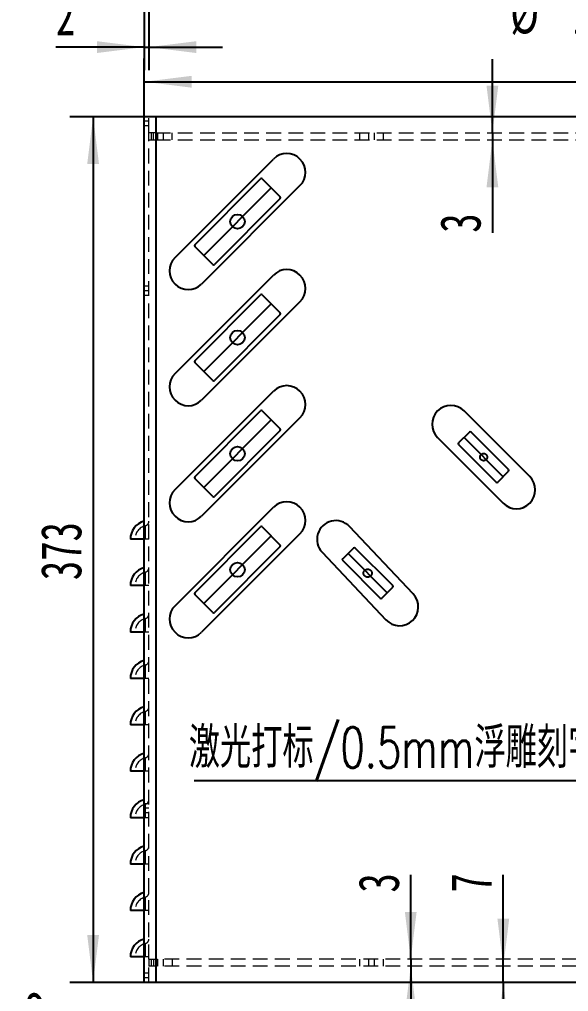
# Model space of a CAD drawing. Header units: millimetres. Extents: x 0 to 210, y 0 to 297.
# Drawn here: x 113.2 to 160.6, y 166.3 to 250.1 of the extents above; entities that cross this region are included whole.
import ezdxf

# ---------------------------------------------------------------- set-up
doc = ezdxf.new("R2010")
doc.units = ezdxf.units.MM
doc.linetypes.add('CENTERX2', pattern=[20.32, 12.7, -2.54, 2.54, -2.54])
doc.linetypes.add('HIDDEN', pattern=[1.905, 1.27, -0.635])
doc.layers.add('图纸格式', color=7, linetype='Continuous')
doc.styles.add('SLDTEXTSTYLE0', font='TXT', dxfattribs={"width": 0.7, "bigfont": 'bigfont'})
doc.styles.add('SLDTEXTSTYLE5', font='TXT', dxfattribs={"width": 0.7})
doc.styles.add('SLDTEXTSTYLE7', font='TXT', dxfattribs={"width": 0.616667})
doc.dimstyles.new('SLDDIMSTYLE0', dxfattribs={"dimtxt": 3.5, "dimasz": 4.08, "dimexe": 0, "dimexo": 0.0625, "dimgap": 0.875, "dimtad": 2, "dimlfac": 5, "dimrnd": 1e-09, "dimzin": 12, "dimdsep": 46, "dimtxsty": 'SLDTEXTSTYLE5', "dimsah": 1, "dimcen": 0.09, "dimadec": 0, "dimazin": 3, "dimtfac": 1, "dimtofl": 0, "dimtmove": 0, "dimatfit": 3, "dimfxl": 0, "dimfrac": 2, "dimtolj": 1, "dimtzin": 12, "dimarcsym": 0})
doc.dimstyles.new('SLDDIMSTYLE1', dxfattribs={"dimtxt": 3.5, "dimasz": 4.08, "dimexe": 0, "dimexo": 0.0625, "dimgap": 0.875, "dimtad": 2, "dimlfac": 5, "dimrnd": 1e-09, "dimzin": 12, "dimdsep": 46, "dimtxsty": 'SLDTEXTSTYLE5', "dimsah": 1, "dimcen": 0.09, "dimadec": 0, "dimazin": 3, "dimtfac": 1, "dimtmove": 0, "dimatfit": 0, "dimfxl": 0, "dimfrac": 2, "dimtolj": 1, "dimtzin": 12, "dimarcsym": 0})
doc.dimstyles.new('SLDDIMSTYLE3', dxfattribs={"dimtxt": 3.5, "dimasz": 4.08, "dimexe": 0, "dimexo": 0.0625, "dimgap": 0.875, "dimtad": 0, "dimtih": 1, "dimtoh": 1, "dimdec": 6, "dimlfac": 5, "dimrnd": 1e-09, "dimzin": 12, "dimdsep": 46, "dimtxsty": 'SLDTEXTSTYLE5', "dimblk1": 'NONE', "dimsah": 1, "dimcen": 0, "dimadec": 0, "dimazin": 3, "dimtfac": 1, "dimtmove": 0, "dimatfit": 3, "dimldrblk": 'NONE', "dimfxl": 0, "dimfrac": 2, "dimtolj": 1, "dimtzin": 12, "dimarcsym": 0})
doc.dimstyles.new('SLDDIMSTYLE8', dxfattribs={"dimtxt": 3.5, "dimasz": 4.08, "dimexe": 0, "dimexo": 0.0625, "dimgap": 0.875, "dimtad": 2, "dimlfac": 5, "dimrnd": 1e-09, "dimzin": 12, "dimdsep": 46, "dimtxsty": 'SLDTEXTSTYLE5', "dimsah": 1, "dimcen": 0, "dimadec": 0, "dimazin": 3, "dimtfac": 1, "dimtofl": 0, "dimtmove": 0, "dimatfit": 3, "dimfxl": 0, "dimfrac": 2, "dimtolj": 1, "dimtzin": 12, "dimarcsym": 0})

# ---------------------------------------------------------------- blocks, each defined once
blk = doc.blocks.new('_D')
at = {"layer": '图纸格式'}
for p, q in [((123.975, 241.691), (123.975, 246.7)), ((196.575, 241.691), (196.575, 246.7)), ((123.975, 244.7), (196.575, 244.7))]:
    blk.add_line(p, q, dxfattribs=at)
for points in [[(123.975, 244.7), (128.055, 244.192), (128.055, 245.208)], [(196.575, 244.7), (192.495, 245.208), (192.495, 244.192)]]:
    blk.add_solid(points, dxfattribs=at)
at = {"layer": '图纸格式', "insert": (162.907, 249.211), "char_height": 3.5, "attachment_point": 1, "style": 'SLDTEXTSTYLE5'}
blk.add_mtext('363', dxfattribs=at)
blk = doc.blocks.new('_D_1')
at = {"layer": '图纸格式'}
for p, q in [((123.975, 241.691), (117.564, 241.691)), ((119.564, 241.691), (119.564, 167.091)), ((123.975, 167.091), (117.564, 167.091))]:
    blk.add_line(p, q, dxfattribs=at)
for points in [[(119.564, 241.691), (119.056, 237.611), (120.072, 237.611)], [(119.564, 167.091), (120.072, 171.171), (119.056, 171.171)]]:
    blk.add_solid(points, dxfattribs=at)
at = {"layer": '图纸格式', "insert": (115.052, 201.752), "char_height": 3.5, "attachment_point": 1, "rotation": 90, "style": 'SLDTEXTSTYLE5'}
blk.add_mtext('373', dxfattribs=at)
blk = doc.blocks.new('_D_3')
at = {"layer": '图纸格式'}
for p, q in [((153.998, 240.291), (153.998, 246.641)), ((153.998, 240.291), (153.998, 239.691)), ((153.998, 239.691), (153.998, 231.691))]:
    blk.add_line(p, q, dxfattribs=at)
for points in [[(153.998, 240.291), (154.506, 244.371), (153.49, 244.371)], [(153.998, 239.691), (153.49, 235.611), (154.506, 235.611)]]:
    blk.add_solid(points, dxfattribs=at)
at = {"layer": '图纸格式', "insert": (149.486, 231.691), "char_height": 3.5, "attachment_point": 1, "rotation": 90, "style": 'SLDTEXTSTYLE5'}
blk.add_mtext('3', dxfattribs=at)
blk = doc.blocks.new('_D_4')
at = {"layer": '图纸格式'}
for p, q in [((154.94, 168.491), (154.94, 176.363)), ((154.94, 167.091), (154.94, 168.491)), ((154.94, 167.091), (154.94, 160.741))]:
    blk.add_line(p, q, dxfattribs=at)
for points in [[(154.94, 168.491), (155.448, 172.571), (154.432, 172.571)], [(154.94, 167.091), (154.432, 163.011), (155.448, 163.011)]]:
    blk.add_solid(points, dxfattribs=at)
at = {"layer": '图纸格式', "insert": (150.428, 174.832), "char_height": 3.5, "attachment_point": 1, "rotation": 90, "style": 'SLDTEXTSTYLE5'}
blk.add_mtext('7', dxfattribs=at)
blk = doc.blocks.new('_D_5')
at = {"layer": '图纸格式'}
for p, q in [((146.957, 169.091), (146.957, 176.366)), ((146.957, 169.091), (146.957, 168.491)), ((146.957, 168.491), (146.957, 162.141))]:
    blk.add_line(p, q, dxfattribs=at)
for points in [[(146.957, 169.091), (147.465, 173.171), (146.449, 173.171)], [(146.957, 168.491), (146.449, 164.411), (147.465, 164.411)]]:
    blk.add_solid(points, dxfattribs=at)
at = {"layer": '图纸格式', "insert": (142.446, 174.83), "char_height": 3.5, "attachment_point": 1, "rotation": 90, "style": 'SLDTEXTSTYLE5'}
blk.add_mtext('3', dxfattribs=at)
blk = doc.blocks.new('SW_NOTE_0_1')
at = {"layer": '图纸格式', "color": 0}
blk.add_line((-34.454, 0), (0, 0), dxfattribs=at)
at = {"layer": '图纸格式', "color": 0, "insert": (-34.926, 4.596), "char_height": 3.5, "attachment_point": 1, "style": 'SLDTEXTSTYLE0'}
blk.add_mtext('激光打标/0.5mm浮雕刻字', dxfattribs=at)
blk = doc.blocks.new('_D_7')
at = {"layer": '图纸格式'}
for p, q in [((123.975, 251.319), (123.975, 245.686)), ((124.375, 251.319), (124.375, 245.686)), ((123.975, 247.686), (116.35, 247.686)), ((123.975, 247.686), (124.375, 247.686)), ((124.375, 247.686), (130.725, 247.686))]:
    blk.add_line(p, q, dxfattribs=at)
for points in [[(123.975, 247.686), (119.895, 248.194), (119.895, 247.178)], [(124.375, 247.686), (128.455, 247.178), (128.455, 248.194)]]:
    blk.add_solid(points, dxfattribs=at)
at = {"layer": '图纸格式', "insert": (116.35, 252.198), "char_height": 3.5, "attachment_point": 1, "style": 'SLDTEXTSTYLE5'}
blk.add_mtext('2', dxfattribs=at)
blk = doc.blocks.new('SW_SYMBOL_HOLE_DEPTH')
at = {"layer": '图纸格式', "color": 0}
for p, q in [((0, 875), (800, 875)), ((400, 875), (400, 75)), ((100, 555), (400, 75)), ((700, 555), (400, 75))]:
    blk.add_line(p, q, dxfattribs=at)
blk = doc.blocks.new('_D_10')
at = {"layer": '图纸格式'}
for p, q in [((194.959, 259.804), (184.137, 253.547)), ((195.392, 260.054), (194.959, 259.804)), ((184.137, 253.547), (154.949, 253.547))]:
    blk.add_line(p, q, dxfattribs=at)
blk.add_solid([(194.959, 259.804), (191.173, 258.201), (191.681, 257.322)], dxfattribs=at)
at = {"layer": '图纸格式', "xscale": 0.004511737089201878, "yscale": 0.004511737089201878, "zscale": 0.004511737089201878}
for p in [(175.589, 253.381), (168.86, 248.367)]:
    blk.add_blockref('SW_SYMBOL_HOLE_DEPTH', p, dxfattribs=at)
at = {"layer": '图纸格式', "char_height": 3.5, "attachment_point": 1}
for s, insert, style in [('8 x  M3 - 6H', (154.949, 257.373), 'SLDTEXTSTYLE7'), ('6', (180.8, 257.373), 'SLDTEXTSTYLE5'), ('%%c', (155.543, 252.373), 'SLDTEXTSTYLE5'), ('2.50', (160.97, 252.358), 'SLDTEXTSTYLE5'), ('19.75', (174.071, 252.358), 'SLDTEXTSTYLE5')]:
    blk.add_mtext(s, dxfattribs=dict(at, insert=insert, style=style))
blk = doc.blocks.new('_None')
blk = doc.blocks.new('_D_51')
at = {"layer": '图纸格式'}
for q in [(116.508, 162.296), (105.808, 157.926)]:
    blk.add_line((106.363, 158.153), q, dxfattribs=at)
blk.add_solid([(106.363, 158.153), (110.333, 159.226), (109.948, 160.166)], dxfattribs=at)
at = {"layer": '图纸格式', "insert": (111.98, 165.27), "char_height": 3.5, "attachment_point": 1, "rotation": 22.21566, "style": 'SLDTEXTSTYLE5'}
blk.add_mtext('R3', dxfattribs=at)

msp = doc.modelspace()

# ---------------------------------------------------------------- linework, layer by layer
at = {"color": 7, "linetype": 'Continuous', "lineweight": 25}
for p, q in [((123.97494397, 167.09058668), (123.97494397, 241.69058668)), ((124.97494397, 241.69058668), (123.97494397, 241.69058668)), ((195.57536459, 241.69058668), (124.97494397, 241.69058668)), ((124.97494397, 241.69058668), (124.97494397, 167.09058668)), ((126.6280569, 229.552613), (135.11333827, 238.03789437)), ((128.32836168, 230.65980498), (134.00614629, 236.33758959)), ((134.14756765, 236.33758959), (135.70405945, 234.78109778)), ((137.40436424, 235.7468684), (128.91908287, 227.26158703)), ((135.70405945, 234.63967643), (130.02627484, 228.96189182)), ((129.88485349, 228.96189182), (128.32836168, 230.51838362)), ((126.6280569, 219.552613), (135.11333827, 228.03789437)), ((128.32836168, 220.65980498), (134.00614629, 226.33758959)), ((134.14756765, 226.33758959), (135.70405945, 224.78109778)), ((137.40436424, 225.7468684), (128.91908287, 217.26158703)), ((135.70405945, 224.63967643), (130.02627484, 218.96189182)), ((129.88485349, 218.96189182), (128.32836168, 220.51838362)), ((126.6280569, 209.552613), (135.11333827, 218.03789437)), ((128.32836168, 210.65980498), (134.00614629, 216.33758959)), ((134.14756765, 216.33758959), (135.70405945, 214.78109778)), ((157.21627802, 210.67464586), (151.55942377, 216.33150011)), ((137.40436424, 215.7468684), (128.91908287, 207.26158703)), ((135.70405945, 214.63967643), (130.02627484, 208.96189182)), ((152.02215444, 214.51395284), (151.08594507, 213.57774346)), ((155.39873074, 211.2787979), (152.1635758, 214.51395284)), ((149.26839779, 214.04047414), (154.92525204, 208.38361989)), ((151.08594507, 213.43632211), (154.32110001, 210.20116716)), ((154.46252137, 210.20116716), (155.39873074, 211.13737654)), ((129.88485349, 208.96189182), (128.32836168, 210.51838362)), ((126.6280569, 199.552613), (135.11333827, 208.03789437)), ((128.32836168, 200.65980498), (134.00614629, 206.33758959)), ((134.14756765, 206.33758959), (135.70405945, 204.78109778)), ((147.16587132, 200.56026049), (141.67522101, 206.37857289)), ((123.97494397, 205.28071166), (122.77494397, 205.28071166)), ((137.40436424, 205.7468684), (128.91908287, 197.26158703)), ((135.70405945, 204.63967643), (130.02627484, 198.96189182)), ((142.02215444, 204.51395284), (141.08594507, 203.57774346)), ((145.39873074, 201.2787979), (142.1635758, 204.51395284)), ((139.31880449, 204.15485951), (144.8094548, 198.33654711)), ((141.08594507, 203.43632211), (144.32110001, 200.20116716)), ((123.97494397, 201.28071166), (122.77494397, 201.28071166)), ((144.46252137, 200.20116716), (145.39873074, 201.13737654)), ((129.88485349, 198.96189182), (128.32836168, 200.51838362)), ((123.97494397, 197.28071166), (122.77494397, 197.28071166)), ((123.97494397, 193.28071166), (122.77494397, 193.28071166)), ((123.97494397, 189.28071166), (122.77494397, 189.28071166)), ((123.97494397, 185.28071166), (122.77494397, 185.28071166)), ((123.97494397, 181.28071166), (122.77494397, 181.28071166)), ((123.97494397, 177.28071166), (122.77494397, 177.28071166)), ((123.97494397, 173.28071166), (122.77494397, 173.28071166)), ((123.97494397, 169.28071166), (122.77494397, 169.28071166)), ((124.97494397, 167.09058668), (123.97494397, 167.09058668)), ((195.57536459, 167.09058668), (124.97494397, 167.09058668))]:
    msp.add_line(p, q, dxfattribs=at)
at = {"color": 7, "linetype": 'HIDDEN', "lineweight": 18}
for p, q in [((124.37494397, 241.30033676), (123.97494397, 241.30033676)), ((124.37494397, 240.29058668), (124.37494397, 241.69058668)), ((124.37494397, 240.9004617), (123.97494397, 240.9004617)), ((124.97494397, 240.29058668), (124.37494397, 240.29058668)), ((124.37494397, 239.69058668), (124.37494397, 240.29058668)), ((124.37494397, 169.09058668), (124.37494397, 239.69058668)), ((124.37494397, 239.69058668), (124.97494397, 239.69058668)), ((124.57494397, 240.29058668), (124.57494397, 239.69058668)), ((124.77494397, 239.69058668), (124.77494397, 240.29058668)), ((124.97494397, 240.29058668), (195.57536459, 240.29058668)), ((124.97494397, 239.69058668), (195.57536459, 239.69058668)), ((125.12494397, 240.29058668), (125.12494397, 239.69058668)), ((125.62494397, 239.69058668), (125.62494397, 240.29058668)), ((126.37494397, 239.69058668), (126.37494397, 240.29058668)), ((142.57515428, 239.69058668), (142.57515428, 240.29058668)), ((143.32515428, 240.29058668), (143.32515428, 239.69058668)), ((143.82515428, 239.69058668), (143.82515428, 240.29058668)), ((144.57515428, 240.29058668), (144.57515428, 239.69058668)), ((124.37494397, 227.09058668), (123.97494397, 227.09058668)), ((124.37494397, 226.69058668), (123.97494397, 226.69058668)), ((124.37494397, 226.29058668), (123.97494397, 226.29058668)), ((124.07494397, 205.28071166), (124.07494397, 206.44260667)), ((124.07494397, 205.28071166), (123.97494397, 205.28071166)), ((124.37494397, 205.28071166), (124.07494397, 205.28071166)), ((124.07494397, 201.28071166), (124.07494397, 202.44260667)), ((124.07494397, 201.28071166), (123.97494397, 201.28071166)), ((124.37494397, 201.28071166), (124.07494397, 201.28071166)), ((124.07494397, 197.28071166), (124.07494397, 198.44260667)), ((124.07494397, 197.28071166), (123.97494397, 197.28071166)), ((124.37494397, 197.28071166), (124.07494397, 197.28071166)), ((124.07494397, 193.28071166), (124.07494397, 194.44260667)), ((124.07494397, 193.28071166), (123.97494397, 193.28071166)), ((124.37494397, 193.28071166), (124.07494397, 193.28071166)), ((124.07494397, 189.28071166), (124.07494397, 190.44260667)), ((124.07494397, 189.28071166), (123.97494397, 189.28071166)), ((124.37494397, 189.28071166), (124.07494397, 189.28071166)), ((124.07494397, 185.28071166), (124.07494397, 186.44260667)), ((124.07494397, 185.28071166), (123.97494397, 185.28071166)), ((124.37494397, 185.28071166), (124.07494397, 185.28071166)), ((124.37494397, 182.49058668), (123.97494397, 182.49058668)), ((124.37494397, 182.09058668), (123.97494397, 182.09058668)), ((124.07494397, 181.28071166), (124.07494397, 182.44260667)), ((124.37494397, 181.69058668), (123.97494397, 181.69058668)), ((124.07494397, 181.28071166), (123.97494397, 181.28071166)), ((124.37494397, 181.28071166), (124.07494397, 181.28071166)), ((124.07494397, 177.28071166), (124.07494397, 178.44260667)), ((124.07494397, 177.28071166), (123.97494397, 177.28071166)), ((124.37494397, 177.28071166), (124.07494397, 177.28071166)), ((124.07494397, 173.28071166), (124.07494397, 174.44260667)), ((124.07494397, 173.28071166), (123.97494397, 173.28071166)), ((124.37494397, 173.28071166), (124.07494397, 173.28071166)), ((124.07494397, 169.28071166), (124.07494397, 170.44260667)), ((124.07494397, 169.28071166), (123.97494397, 169.28071166)), ((124.37494397, 169.28071166), (124.07494397, 169.28071166)), ((124.37494397, 169.09058668), (124.97494397, 169.09058668)), ((124.37494397, 169.09058668), (124.37494397, 168.49058668)), ((124.37494397, 167.09058668), (124.37494397, 168.49058668)), ((124.97494397, 168.49058668), (124.37494397, 168.49058668)), ((124.57494397, 169.09058668), (124.57494397, 168.49058668)), ((124.77494397, 169.09058668), (124.77494397, 168.49058668)), ((195.57536459, 169.09058668), (124.97494397, 169.09058668)), ((195.57536459, 168.49058668), (124.97494397, 168.49058668)), ((125.12494397, 169.09058668), (125.12494397, 168.49058668)), ((125.62494397, 168.49058668), (125.62494397, 169.09058668)), ((126.37494397, 169.09058668), (126.37494397, 168.49058668)), ((142.57515428, 168.49058668), (142.57515428, 169.09058668)), ((143.32515428, 169.09058668), (143.32515428, 168.49058668)), ((143.82515428, 168.49058668), (143.82515428, 169.09058668)), ((144.57515428, 169.09058668), (144.57515428, 168.49058668)), ((124.37494397, 167.88071166), (123.97494397, 167.88071166)), ((124.37494397, 167.4808366), (123.97494397, 167.4808366))]:
    msp.add_line(p, q, dxfattribs=at)
at = {"color": 7, "linetype": 'CENTERX2'}
for p, q in [((134.92581355, 235.55934368), (129.10660758, 229.74013772)), ((134.92581355, 225.55934368), (129.10660758, 219.74013772)), ((134.92581355, 215.55934368), (129.10660758, 209.74013772)), ((151.55404975, 214.04584815), (154.93062606, 210.66927185)), ((134.92581355, 205.55934368), (129.10660758, 199.74013772)), ((141.55404975, 204.04584815), (144.93062606, 200.66927185))]:
    msp.add_line(p, q, dxfattribs=at)
at = {"color": 7, "linetype": 'Continuous'}
for centre in [(132.01621057, 232.6497407), (132.01621057, 222.6497407), (132.01621057, 212.6497407), (132.01621057, 202.6497407)]:
    msp.add_circle(centre, 0.62440591, dxfattribs=at)
at = {"color": 7, "linetype": 'CENTERX2'}
for centre, radius in [((153.2423379, 212.35756), 0.31267543), ((143.2423379, 202.35756), 0.3554956)]:
    msp.add_circle(centre, radius, dxfattribs=at)
at = {"color": 7, "linetype": 'Continuous', "lineweight": 25}
for centre, radius, start, end in [((136.25885125, 236.89238139), 1.62, 315, 135), ((134.07685697, 236.26687891), 0.1, 45, 135), ((135.63334877, 234.7103871), 0.1, 315, 45), ((128.39907236, 230.5890943), 0.1, 135, 225), ((127.77356988, 228.40710001), 1.62, 135, 315), ((129.95556416, 229.03260249), 0.1, 225, 315), ((136.25885125, 226.89238139), 1.62, 315, 135), ((134.07685697, 226.26687891), 0.1, 45, 135), ((135.63334877, 224.7103871), 0.1, 315, 45), ((128.39907236, 220.5890943), 0.1, 135, 225), ((127.77356988, 218.40710001), 1.62, 135, 315), ((129.95556416, 219.03260249), 0.1, 225, 315), ((136.25885125, 216.89238139), 1.62, 315, 135), ((134.07685697, 216.26687891), 0.1, 45, 135), ((150.41391078, 215.18598713), 1.62, 45, 225), ((135.63334877, 214.7103871), 0.1, 315, 45), ((152.09286512, 214.44324216), 0.1, 45, 135), ((151.15665574, 213.50703278), 0.1, 135, 225), ((155.32802007, 211.20808722), 0.1, 315, 45), ((128.39907236, 210.5890943), 0.1, 135, 225), ((156.07076503, 209.52913288), 1.62, 225, 45), ((127.77356988, 208.40710001), 1.62, 135, 315), ((154.39181069, 210.27187784), 0.1, 225, 315), ((129.95556416, 209.03260249), 0.1, 225, 315), ((136.25885125, 206.89238139), 1.62, 315, 135), ((124.37494397, 205.28071166), 1.6, 104.4775121859, 180), ((134.07685697, 206.26687891), 0.1, 45, 135), ((140.49701275, 205.2667162), 1.62, 43.3403956266, 223.3403956266), ((135.63334877, 204.7103871), 0.1, 315, 45), ((142.09286512, 204.44324216), 0.1, 45, 135), ((141.15665574, 203.50703278), 0.1, 135, 225), ((124.37494397, 201.28071166), 1.6, 104.4775121859, 180), ((145.32802007, 201.20808722), 0.1, 315, 45), ((128.39907236, 200.5890943), 0.1, 135, 225), ((145.98766306, 199.4484038), 1.62, 223.3403956266, 43.3403956266), ((127.77356988, 198.40710001), 1.62, 135, 315), ((144.39181069, 200.27187784), 0.1, 225, 315), ((124.37494397, 197.28071166), 1.6, 104.4775121859, 180), ((129.95556416, 199.03260249), 0.1, 225, 315), ((124.37494397, 193.28071166), 1.6, 104.4775121859, 180), ((124.37494397, 189.28071166), 1.6, 104.4775121859, 180), ((124.37494397, 185.28071166), 1.6, 104.4775121859, 180), ((124.37494397, 181.28071166), 1.6, 104.4775121859, 180), ((124.37494397, 177.28071166), 1.6, 104.4775121859, 180), ((124.37494397, 173.28071166), 1.6, 104.4775121859, 180), ((124.37494397, 169.28071166), 1.6, 104.4775121859, 180)]:
    msp.add_arc(centre, radius, start, end, dxfattribs=at)
at = {"color": 7, "linetype": 'HIDDEN', "lineweight": 18}
for centre, radius, start, end in [((124.37494397, 205.28071166), 1.2, 104.4775121859, 180), ((123.97494397, 206.829905), 0.4, 284.4775121859, 0), ((123.97494397, 202.829905), 0.4, 284.4775121859, 0), ((124.37494397, 201.28071166), 1.2, 104.4775121859, 180), ((123.97494397, 198.829905), 0.4, 284.4775121859, 0), ((124.37494397, 197.28071166), 1.2, 104.4775121859, 180), ((124.37494397, 193.28071166), 1.2, 104.4775121859, 180), ((123.97494397, 194.829905), 0.4, 284.4775121859, 0), ((124.37494397, 189.28071166), 1.2, 104.4775121859, 180), ((123.97494397, 190.829905), 0.4, 284.4775121859, 0), ((123.97494397, 186.829905), 0.4, 284.4775121859, 0), ((124.37494397, 185.28071166), 1.2, 104.4775121859, 180), ((123.97494397, 182.829905), 0.4, 284.4775121859, 0), ((124.37494397, 181.28071166), 1.2, 104.4775121859, 180), ((124.37494397, 177.28071166), 1.2, 104.4775121859, 180), ((123.97494397, 178.829905), 0.4, 284.4775121859, 0), ((124.37494397, 173.28071166), 1.2, 104.4775121859, 180), ((123.97494397, 174.829905), 0.4, 284.4775121859, 0), ((124.37494397, 169.28071166), 1.2, 104.4775121859, 180), ((123.97494397, 170.829905), 0.4, 284.4775121859, 0)]:
    msp.add_arc(centre, radius, start, end, dxfattribs=at)

# ---------------------------------------------------------------- block references
at = {"layer": '图纸格式'}
msp.add_blockref('SW_NOTE_0_1', (162.73127837, 184.48626057), dxfattribs=at)

# ---------------------------------------------------------------- dimensions: what is measured, and where the dimension line sits
dim = msp.add_diameter_dim_2p(p1=(195.39179145, 260.05410625), p2=(194.95893772, 259.8038311), text='8 x  M3 - 6H {\\fGDT;x} 6\\P%%c 2.50 {\\fGDT;x} 19.75\\P', dimstyle='SLDDIMSTYLE3', override={"dimpost": '<>'}, dxfattribs=at)
dim.commit()
dim.dimension.update_dxf_attribs({"geometry": '_D_10', "text_midpoint": (168.74919089, 252.86085695), "dimtype": 163})
for base, p1, p2, dimstyle, picture, middle in [((124.37494397, 247.68629449), (123.97494397, 251.3189718), (124.37494397, 251.3189718), 'SLDDIMSTYLE1', '_D_7', (117.11806134, 247.68629449)), ((196.57536459, 244.69974754), (123.97494397, 241.69058668), (196.57536459, 241.69058668), 'SLDDIMSTYLE0', '_D', (165.20922634, 244.69974754))]:
    dim = msp.add_linear_dim(base=base, p1=p1, p2=p2, dimstyle=dimstyle, dxfattribs=at)
    dim.commit()
    dim.dimension.update_dxf_attribs({"geometry": picture, "text_midpoint": middle, "dimtype": 160})
for base, p1, p2, dimstyle, picture, middle in [((153.9981731, 239.69058668), (124.37494397, 240.29058668), (124.37494397, 239.69058668), 'SLDDIMSTYLE1', '_D_3', (153.9981731, 232.4587675)), ((119.5637027, 167.09058668), (123.97494397, 241.69058668), (123.97494397, 167.09058668), 'SLDDIMSTYLE0', '_D_1', (119.5637027, 204.05338712)), ((154.93969747, 168.49058668), (123.97494397, 167.09058668), (124.37494397, 168.49058668), 'SLDDIMSTYLE1', '_D_4', (154.93969747, 175.59757385)), ((146.95741396, 168.49058668), (124.37494397, 169.09058668), (124.37494397, 168.49058668), 'SLDDIMSTYLE1', '_D_5', (146.95741396, 175.59757385))]:
    dim = msp.add_linear_dim(base=base, p1=p1, p2=p2, angle=90, dimstyle=dimstyle, dxfattribs=at)
    dim.commit()
    dim.dimension.update_dxf_attribs({"geometry": picture, "text_midpoint": middle, "dimtype": 160})
dim = msp.add_radius_dim(center=(105.80793144, 157.92648401), mpoint=(106.36339182, 158.15334027), dimstyle='SLDDIMSTYLE8', dxfattribs=at)
dim.commit()
dim.dimension.update_dxf_attribs({"geometry": '_D_51', "text_midpoint": (115.29290227, 161.8002587), "dimtype": 164})

doc.saveas('drawing.dxf')
